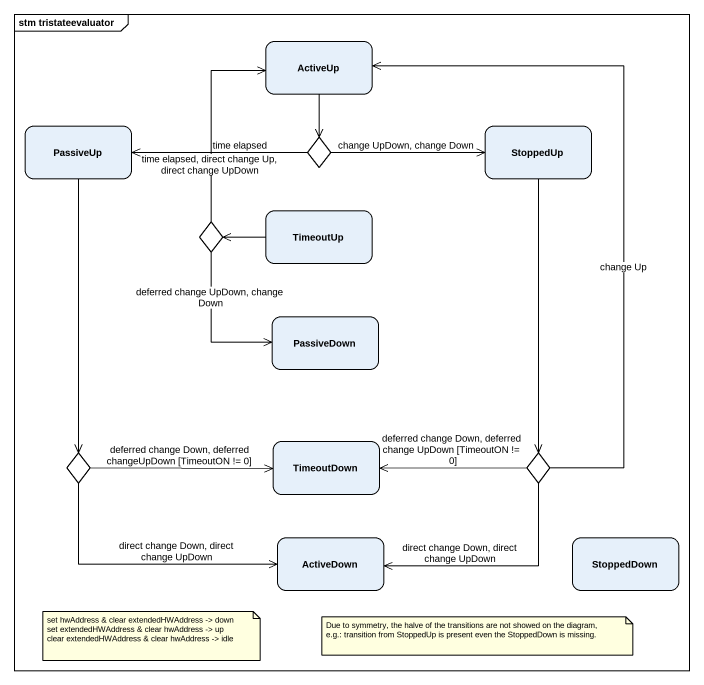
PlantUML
@startuml
mainframe stm tristateevaluator
hide empty description
state ActiveUp
state PassiveUp
state StoppedUp
state choice1 <<choice>>
state choice2 <<choice>>
state TimeoutUp
state PassiveDown
state TimeoutDown
state choice3 <<choice>>
state choice4 <<choice>>
state ActiveDown
state StoppedDown
ActiveUp --> choice1
PassiveUp --> choice3
StoppedUp --> choice4
choice1 -left-> PassiveUp : time elapsed
choice1 -right-> StoppedUp : change UpDown, change Down
choice2 -up-> ActiveUp : time elapsed, direct change Up, direct change UpDown
choice2 --> PassiveDown : deferred change UpDown, change Down
TimeoutUp -left-> choice2
choice3 -right-> TimeoutDown : deferred change Down, deferred changeUpDown [TimeoutON != 0]
choice3 -right-> ActiveDown : direct change Down, direct change UpDown
choice4 -up-> ActiveUp : change Up
choice4 -left-> TimeoutDown : deferred change Down, deferred change UpDown [TimeoutON != 0]
choice4 -left-> ActiveDown : direct change Down, direct change UpDown
note as N1
  set hwAddress & clear extendedHWAddress -> down
  set extendedHWAddress & clear hwAddress -> up
  clear extendedHWAddress & clear hwAddress -> idle
end note
note as N2
  Due to symmetry, the halve of the transitions are not showed on the diagram,
  e.g.: transition from StoppedUp is present even the StoppedDown is missing.
end note
@enduml
